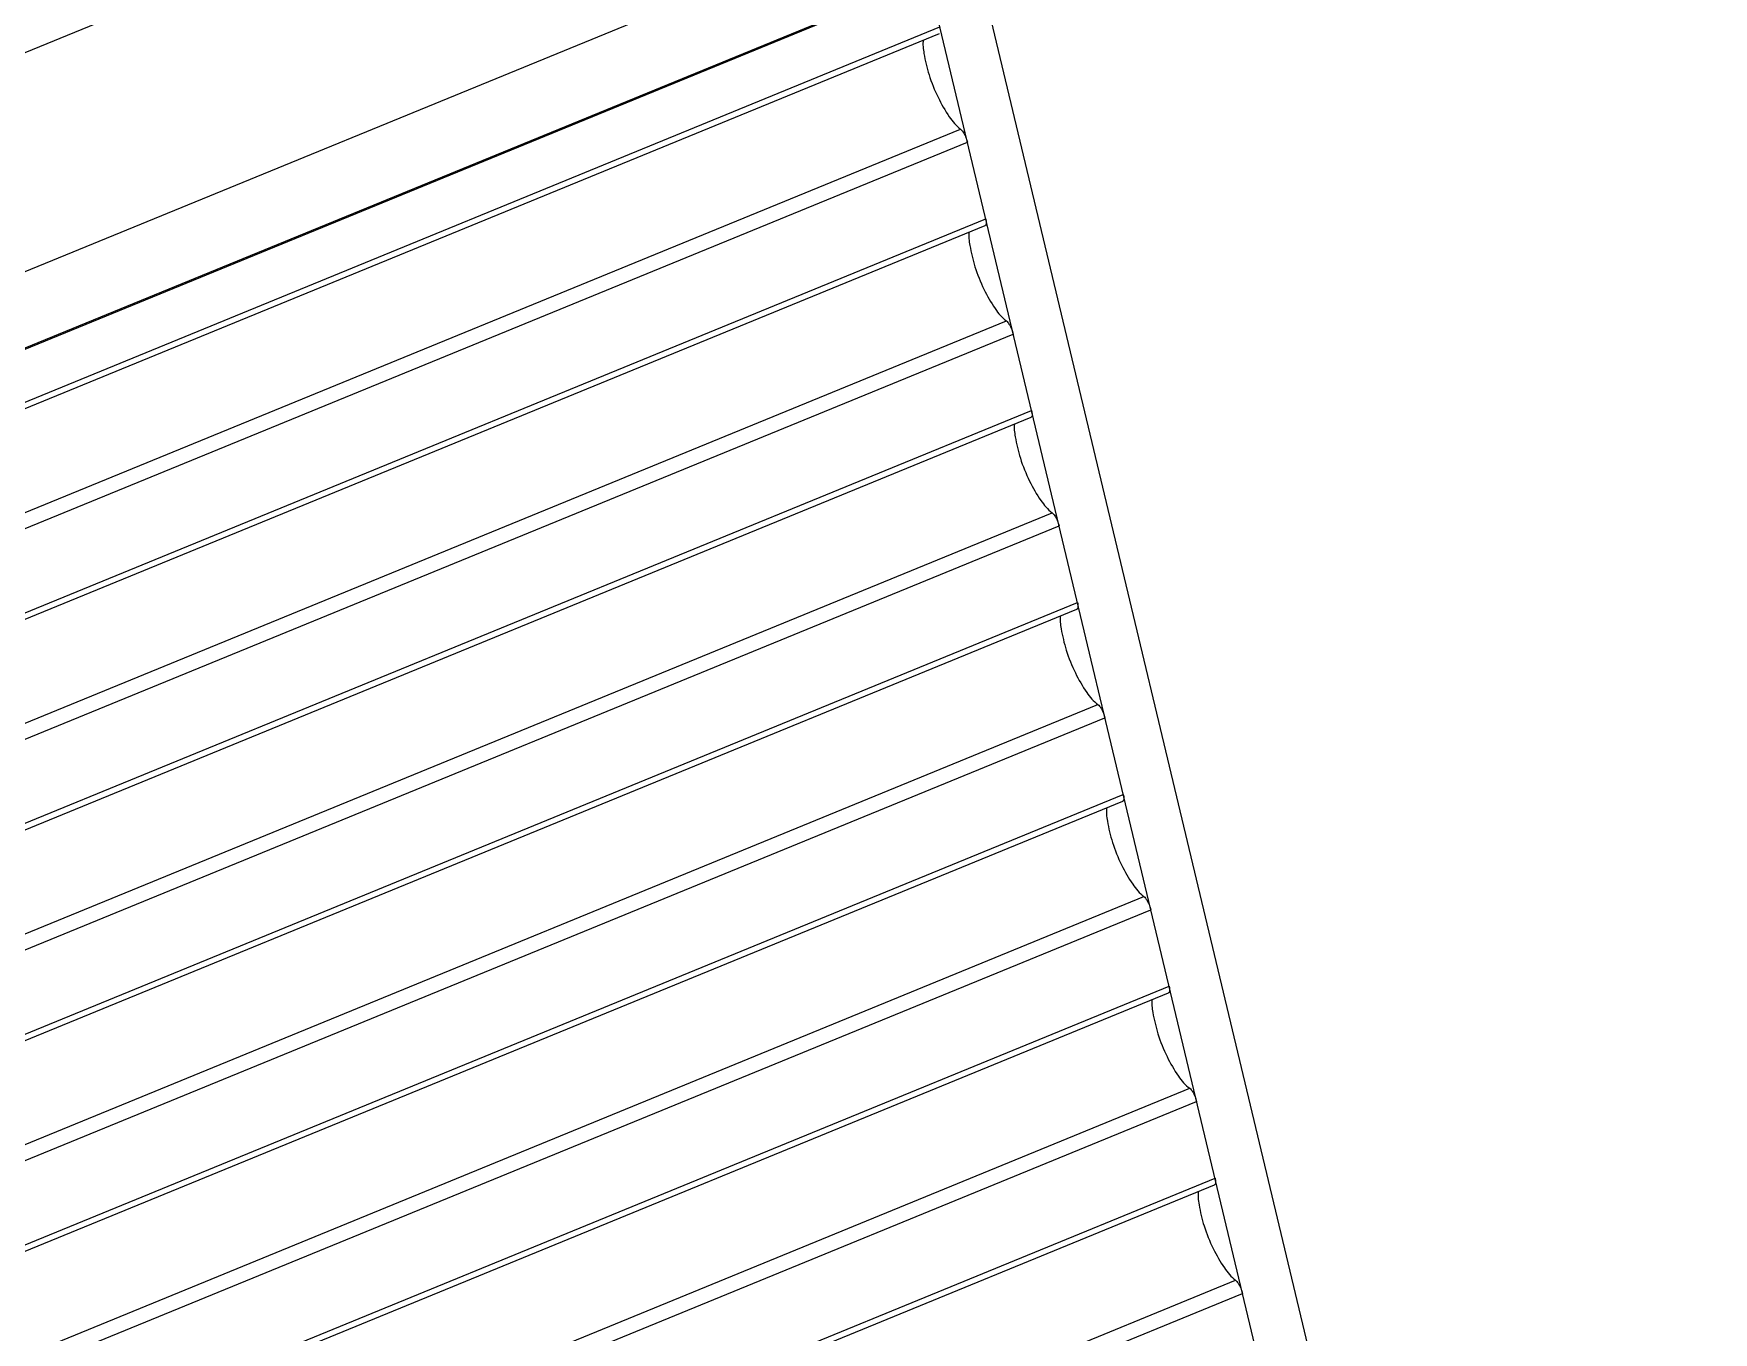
# Model space of a CAD drawing. Header units: millimetres. Extents: x 2325 to 6512, y -89 to 731.
# Drawn here: x 6393.93 to 6424.6, y 259.25 to 282.97 of the extents above; entities that cross this region are included whole.
import ezdxf

# ---------------------------------------------------------------- set-up
doc = ezdxf.new("R2010")
doc.units = ezdxf.units.MM

msp = doc.modelspace()

# ---------------------------------------------------------------- linework, layer by layer
at = {"color": 7, "linetype": 'Continuous'}
for p, q in [((6271.606744502433, 232.5377622656927), (6408.219100878379, 288.548212901412)), ((6424.600799745627, 228.0418690095915), (6410.845815503033, 285.602603306232)), ((6273.347156558821, 229.2513707663514), (6409.959512932235, 285.2618214046118)), ((6422.495585759456, 232.7996774594115), (6409.959512932235, 285.2618214046118)), ((6273.650767503519, 227.9808444885123), (6410.263123879509, 283.9912951267718)), ((6273.655036636477, 227.9607688034924), (6410.267393012438, 283.9712194417528)), ((6273.865267323441, 227.0810125975516), (6410.477623699417, 283.0914632358129)), ((6273.906567421198, 226.9802795503531), (6410.468795591611, 282.9701778497313)), ((6274.305062666879, 225.2428660325516), (6410.85392563158, 281.2272846578529)), ((6274.367791388251, 224.9780909537724), (6410.980147764212, 280.9885415920328)), ((6274.702814759361, 223.5761125232924), (6411.315171132776, 279.5865631615519)), ((6274.744114854542, 223.4753794735519), (6411.306343024955, 279.4652777729328)), ((6275.142610102785, 221.7379659557521), (6411.691473064939, 277.7223845810525)), ((6275.205338821595, 221.4731908769712), (6411.817695197586, 277.4836415152325)), ((6275.539534277175, 220.0746770395111), (6412.151890653136, 276.0851276777724)), ((6275.580834372357, 219.9739439923126), (6412.143062545301, 275.9638422916926)), ((6275.978975338856, 218.2380130394916), (6412.526866392896, 274.2220331845113)), ((6276.042031120794, 217.9718693045727), (6412.654387494209, 273.9823199428313)), ((6276.377081710534, 216.5697769652518), (6412.989438086481, 272.5802276035122)), ((6276.418381808262, 216.4690439155113), (6412.980609978675, 272.4589422148923)), ((6276.816522774776, 214.7331129626921), (6413.364413826241, 270.7171331102521)), ((6276.879578554153, 214.4669692303117), (6413.4919349301, 270.4774198660328)), ((6277.214629146454, 213.0648768884515), (6413.82698551984, 269.0753275267119)), ((6277.255929241635, 212.9641438412521), (6413.818157412019, 268.9540421406321)), ((6277.654336913192, 211.2270967997331), (6414.202940185782, 267.2114089533118)), ((6277.716805942424, 210.9622152492323), (6414.3291623184, 266.9726658849525)), ((6278.051001397975, 209.5637014117722), (6414.663357771418, 265.5741520500317)), ((6278.092301493185, 209.4629683620327), (6414.654529663598, 265.4528666614127)), ((6278.49070215181, 207.7271438834717), (6415.038333511164, 263.7110575567725)), ((6278.553498239062, 207.4608936742928), (6415.165854615037, 263.4713443125514)), ((6278.888548831348, 206.0588013349719), (6415.500905207309, 262.0692519732323)), ((6278.929848926558, 205.9580682852314), (6415.492077099503, 261.9479665871516)), ((6279.32827220388, 204.2221491586527), (6415.875903448929, 260.2060627862323)), ((6279.389769205614, 203.9568690821528), (6416.002125581546, 259.9673197204123))]:
    msp.add_line(p, q, dxfattribs=at)
for points, start_tangent, end_tangent in [([(6410.175354453802, 282.8553859533325), (6410.186905312084, 282.6075179578323)], (-0.1692197841863095, -0.9855783401840459), (0.1766643000785818, -0.9842711644042739)), ([(6410.186905312084, 282.6075179578323), (6410.279848179294, 282.2185782378722), (6410.444994239655, 281.8067031688127), (6410.649804688563, 281.4530446736911), (6410.853933439541, 281.227275605291)], (0.1766642975403205, -0.9842711648598599), (0.7961966219075665, -0.6050379651418414)), ([(6410.853933439541, 281.227275605291), (6410.901793775638, 281.1717935851905), (6410.947970833391, 281.0844519082123), (6410.980147764212, 280.988541592031)], (0.7961966209850242, -0.6050379663558558), (0.2324207464087576, -0.9726153384760063)), ([(6411.315171132761, 279.5865631615519), (6411.324770788453, 279.5076502408913), (6411.309234268841, 279.4667698933911), (6411.306363362726, 279.4657522779519)], (0.2324207341076777, -0.9726153414155302), (-0.9674196983793488, -0.2531780543167397)), ([(6411.012901889708, 279.3504858765303), (6411.024452745429, 279.1026178835703)], (-0.1692197841863095, -0.9855783401840459), (0.1766643000785818, -0.9842711644042739)), ([(6411.024452745429, 279.1026178835703), (6411.117395615171, 278.713678161071), (6411.282541673014, 278.3018030945507), (6411.487352121922, 277.9481445968916), (6411.691480875446, 277.7223755310309)], (0.1766642975403205, -0.9842711648598599), (0.7961966219075665, -0.6050379651418414)), ([(6411.691480875446, 277.7223755310309), (6411.739341209011, 277.666893508392), (6411.785518269311, 277.579551831411), (6411.817695197586, 277.4836415152325)], (0.7961966209850242, -0.6050379663558558), (0.2324207464087576, -0.9726153384760063)), ([(6412.151890653136, 276.0851276777706), (6412.161458594384, 276.0056016722304), (6412.145415085683, 275.9650069680513), (6412.143088935913, 275.9641872694122)], (0.2324207362082761, -0.9726153409135614), (-0.9646389207532261, -0.2635749467761517)), ([(6411.839797957533, 275.8463422650705), (6411.853110486156, 275.6088358744503)], (-0.1541162352533956, -0.9880527243175438), (0.1789502849142911, -0.983858117580525)), ([(6411.853110486156, 275.6088358744503), (6411.946949320578, 275.2161467792114), (6412.114258526222, 274.8004858782527), (6412.321434466949, 274.4453376197928), (6412.526876890721, 274.2220212058704)], (0.1789502799161892, -0.9838581184896111), (0.8062450958055425, -0.591581647356907)), ([(6412.526876890721, 274.2220212058704), (6412.575067629989, 274.1670321083323), (6412.621807648271, 274.0791705593923), (6412.654387494209, 273.9823199428313)], (0.8062450935119173, -0.5915816504828054), (0.2324207395698993, -0.972615340110252)), ([(6412.989438086481, 272.5802276035113), (6412.999006027743, 272.5007015954318), (6412.982962519056, 272.4601068937912), (6412.980636369286, 272.4592871926109)], (0.2324207362082761, -0.9726153409135614), (-0.9646389207532261, -0.2635749467761517)), ([(6412.677345390892, 272.3414421882711), (6412.6906579195, 272.103935800192)], (-0.1541162352533956, -0.9880527243175438), (0.1789502849142911, -0.983858117580525)), ([(6412.6906579195, 272.103935800192), (6412.784496756483, 271.7112467024111), (6412.951805959567, 271.2955858014505), (6413.158981900322, 270.9404375429907), (6413.364424326626, 270.7171211290709)], (0.1789502799161892, -0.9838581184896111), (0.8062450958055425, -0.591581647356907)), ([(6413.364424326626, 270.7171211290709), (6413.412615063362, 270.662132031531), (6413.459355084176, 270.574270482591), (6413.4919349301, 270.4774198660328)], (0.8062450935119173, -0.5915816504828054), (0.2324207395698993, -0.972615340110252)), ([(6413.82698551984, 269.0753275267119), (6413.836553463634, 268.9958015211717), (6413.820509954961, 268.9552068169917), (6413.817963140138, 268.9541638523527)], (0.2324207408906317, -0.9726153397946437), (-0.9517594972685088, -0.3068450086920035)), ([(6413.524367064902, 268.83909176347), (6413.53591965799, 268.5916431295912)], (-0.1673752726897226, -0.9858932589748451), (0.176394172671924, -0.9843196106181099)), ([(6413.53591965799, 268.5916431295912), (6413.628862525171, 268.202703409633), (6413.794008583014, 267.7908283405716), (6413.998819031922, 267.4371698429125), (6414.20293588556, 267.2114139393319)], (0.1763941742464824, -0.9843196103359426), (0.7961966214196395, -0.605037965783926)), ([(6414.20293588556, 267.2114139393319), (6414.250808329811, 267.1559178781102), (6414.296985387578, 267.0685762036713), (6414.3291623184, 266.9726658849507)], (0.796196620261452, -0.6050379673080372), (0.23242074279905, -0.9726153393385989)), ([(6414.351264631312, 265.3353665687512), (6414.364577396171, 265.0978611204712)], (-0.1541147757248542, -0.9880529519733636), (0.1789505252749011, -0.9838580738621994)), ([(6414.663357771418, 265.5741520500317), (6414.672925715184, 265.4946260419522), (6414.656882206511, 265.4540313403116), (6414.654556374235, 265.4532119388526)], (0.2324207393290548, -0.9726153401678054), (-0.9646556671809343, -0.2635136500747288)), ([(6414.364577396171, 265.0978611204712), (6414.45841623311, 264.7051720252323), (6414.625725436208, 264.2895111242718), (6414.832901376963, 263.9343628658101), (6415.03833201511, 263.7110592636503)], (0.1789505224003498, -0.9838580743850417), (0.8062450960393004, -0.5915816470383269)), ([(6415.03833201511, 263.7110592636503), (6415.086534748256, 263.6560564780505), (6415.133274769085, 263.5681949291114), (6415.165854615037, 263.4713443125505)], (0.8062450961680471, -0.5915816468628624), (0.2324207432067348, -0.9726153392411768)), ([(6415.500905207309, 262.0692519732323), (6415.510473148557, 261.9897259676912), (6415.494429639855, 261.9491312635121), (6415.492103868537, 261.9483119204718)], (0.2324207507755295, -0.9726153374325018), (-0.9646588870085056, -0.263501862831198)), ([(6415.197076317892, 261.8326583265328), (6415.208883345354, 261.5862966450098)], (-0.1659449470425514, -0.9861350184183935), (0.1766647065231225, -0.9842710914525018)), ([(6415.208883345354, 261.5862966450098), (6415.30182621255, 261.1973569250507), (6415.466972270349, 260.7854818559902), (6415.671782719257, 260.431823358332), (6415.875896339474, 260.2060710285326)], (0.1766647099564079, -0.9842710908362688), (0.7961966212432754, -0.6050379660160116)), ([(6415.875896339474, 260.2060710285326), (6415.923771592972, 260.1505717135699), (6415.969948653272, 260.0632300365908), (6416.002125581546, 259.9673197204104)], (0.7961966218690223, -0.6050379651925633), (0.2324207465372205, -0.9726153384453082))]:
    msp.add_spline(points, degree=3, dxfattribs=dict(at, start_tangent=start_tangent, end_tangent=end_tangent))

doc.saveas('drawing.dxf')
